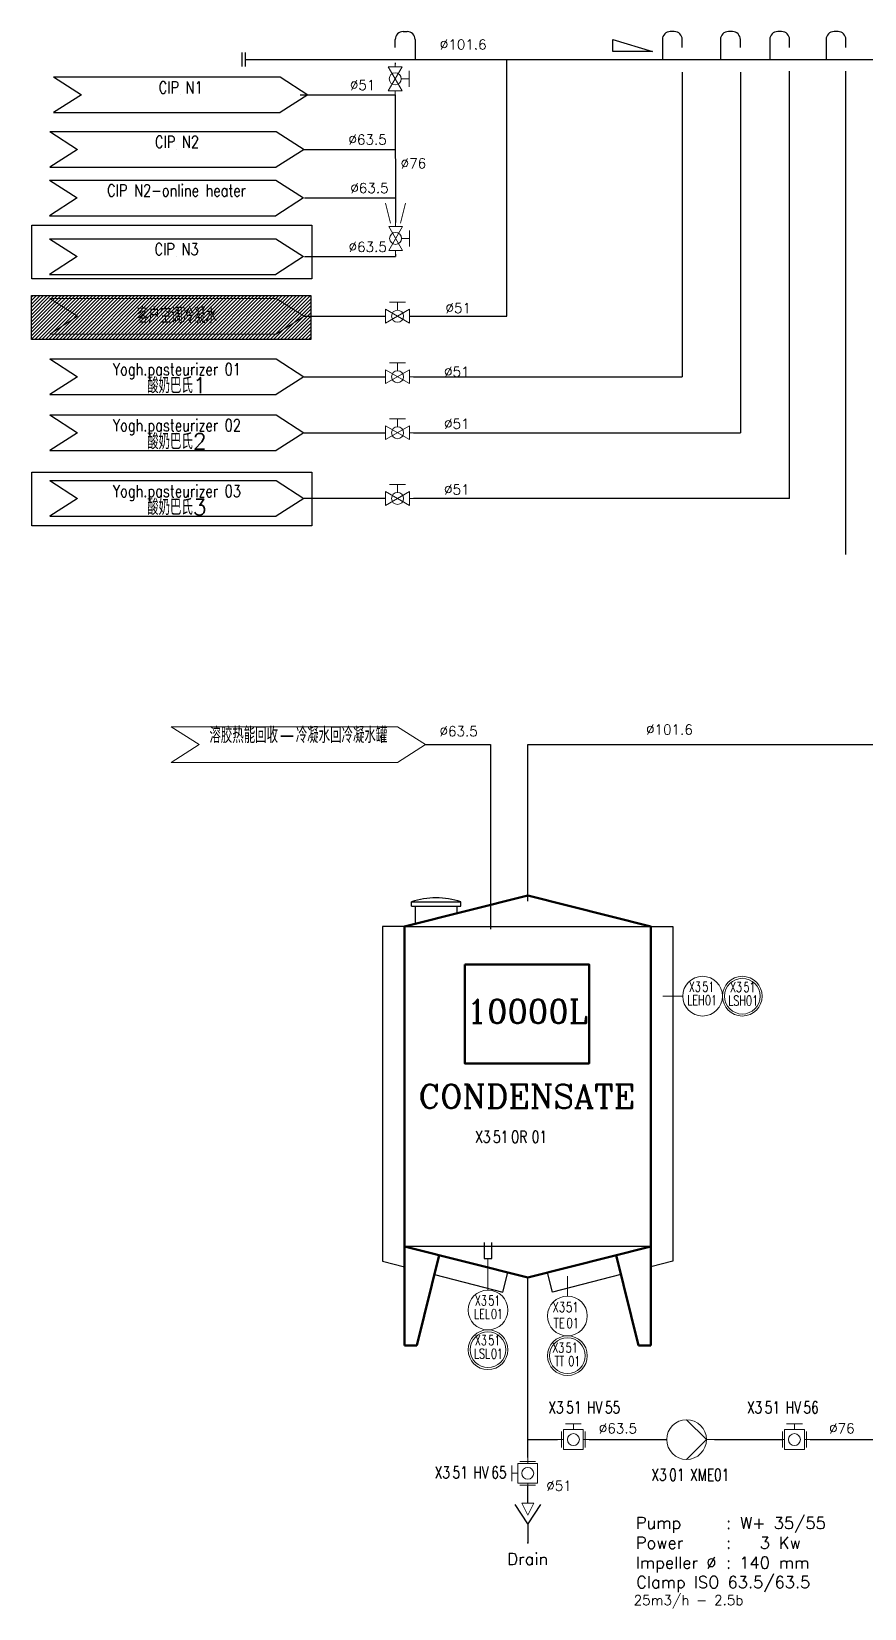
# Model space of a CAD drawing. Header units: inches. Extents: x 12135 to 13221, y 17278 to 18154.
# Drawn here: x 12203.3 to 12413, y 17281.7 to 17678.7 of the extents above; entities that cross this region are included whole.
import ezdxf
from ezdxf.enums import TextEntityAlignment as Align

# ---------------------------------------------------------------- set-up
doc = ezdxf.new("R2010")
doc.units = ezdxf.units.IN
doc.header["$MEASUREMENT"] = 0
for name, color, linetype in [('20 Pipe Steam Industrial', 231, 'Continuous'), ('MATERIEL-DIVERS', 7, 'Continuous'), ('PHASE I', 8, 'Continuous'), ('POMPES-PROCESS', 7, 'Continuous'), ('Process water', 5, 'Continuous'), ('REPERES', 7, 'Continuous'), ('Steam pipe', 231, 'Continuous'), ('TANK', 7, 'Continuous'), ('techn-data', 7, 'Continuous'), ('TEXTES', 7, 'Continuous'), ('TUYAUTERIE-EGOUT', 32, 'Continuous'), ('TXT_FR', 7, 'Continuous'), ('VANNES', 7, 'Continuous'), ('客户提供', 3, 'Continuous')]:
    doc.layers.add(name, color=color, linetype=linetype)
for name, color, linetype, lineweight in [('31 Equipment', 7, 'Continuous', 9), ('33 Instruments Labels', 7, 'Continuous', 9), ('43 TXT English', 7, 'Continuous', 9)]:
    doc.layers.add(name, color=color, linetype=linetype, lineweight=lineweight)
doc.layers.get('REPERES').off()
doc.styles.add('ROMANC', font='romanc')
doc.styles.add('ROMANS', font='ROMANS.SHX')
doc.styles.get("Standard").update_dxf_attribs({"font": 'arial.ttf'})
doc.styles.add('USER1', font='TXT.SHX', dxfattribs={"bigfont": 'gbcbig.shx'})

# ---------------------------------------------------------------- blocks, each defined once
blk = doc.blocks.new('PENTE-G')
at = {"layer": 'MATERIEL-DIVERS'}
blk.add_lwpolyline([(-5, 2), (5, 2), (5, 5), (-5, 2)], dxfattribs=at)
blk = doc.blocks.new('TANK (2)')
at = {"layer": 'TANK', "lineweight": 50}
for p, q in [((35.26, 7.5), (5.33, 0)), ((35.26, 7.5), (65.2, 0)), ((5.33, -77.75), (5.33, 0)), ((65.2, 0), (65.2, -77.75)), ((5.33, -77.75), (5.33, -101.73)), ((35.26, -85.25), (5.33, -77.75)), ((8.37, -101.73), (13.77, -79.86)), ((35.26, -85.25), (65.2, -77.75)), ((62.15, -101.73), (56.75, -79.86)), ((65.2, -77.75), (65.2, -101.73)), ((5.33, -101.73), (8.37, -101.73)), ((65.2, -101.73), (62.15, -101.73))]:
    blk.add_line(p, q, dxfattribs=at)
at = {"layer": 'TANK'}
for p, q in [((7.02, 4.96), (7.02, 5.96)), ((7.02, 5.96), (19.02, 5.96)), ((7.02, 4.96), (19.02, 4.96)), ((8.02, 0.68), (8.02, 4.96)), ((18.02, 4.96), (18.02, 3.18)), ((19.02, 4.96), (19.02, 5.96)), ((5.33, 0), (0, 0)), ((0, 0), (0, -81.29)), ((5.33, 0), (65.2, 0)), ((65.2, 0), (70.52, 0)), ((70.52, 0), (70.52, -81.29)), ((65.2, -77.75), (5.33, -77.75)), ((0, -81.29), (5.33, -82.66)), ((29.25, -88.77), (30.44, -84.04)), ((41.27, -88.77), (40.09, -84.04)), ((70.52, -81.29), (65.2, -82.66)), ((12.62, -84.52), (29.25, -88.77)), ((57.9, -84.52), (41.27, -88.77))]:
    blk.add_line(p, q, dxfattribs=at)
at = {"layer": 'TANK', "lineweight": 50}
blk.add_lwpolyline([(19.96, -9.21), (50.15, -9.21), (50.15, -33.26), (19.96, -33.26)], close=True, dxfattribs=at)
at = {"layer": 'TANK'}
blk.add_arc((13.02, -11.54), 18.5, 71.0754, 108.9246, dxfattribs=at)
at = {"layer": 'TANK', "color": 7, "extrusion": (-2.36156e-06, 1, 0)}
blk.add_point((35.26, 7.5), dxfattribs=at)
at = {"layer": 'TANK', "flags": 1}
for tag, p in [('///', (33.74, 30.38)), ('///', (33.74, 28.08)), ('///', (33.74, 25.51)), ('COMMENTS', (27.8, 22.8)), ('SUPPLIER', (28.15, 19.91)), ('SIZE', (32.05, 17.42)), ('DESCRIPTION', (26.14, 14.78)), ('TARGETNO.', (27.86, 11.93))]:
    blk.add_attdef(tag, p, '', height=2, dxfattribs=at)
blk = doc.blocks.new('EGOUT')
at = {"color": 7}
for p, q in [((-3.2, 9.61), (0, 4.81)), ((0, 4.81), (3.2, 9.61)), ((0, 4.81), (0, 0))]:
    blk.add_line(p, q, dxfattribs=at)
at = {"color": 7, "extrusion": (0, -1, 0)}
blk.add_point((0, 0), dxfattribs=at)
at = {"layer": 'POMPES-PROCESS', "style": 'ROMANS'}
blk.add_attdef('EGOUT', text='', height=3, dxfattribs=at).set_placement((0, -4), align=Align.MIDDLE)
blk = doc.blocks.new('APV-SIGN-ARW-FLOW-1')
at = {"layer": '31 Equipment'}
for p, q in [((-1.5, -1.5), (-1.5, 1.5)), ((-1.5, 1.5), (1.5, 0)), ((1.5, 0), (-1.5, -1.5))]:
    blk.add_line(p, q, dxfattribs=at)
blk = doc.blocks.new('APV-PMP-GEN-CENTR-1')
at = {"layer": '31 Equipment', "ltscale": 38}
for p, q in [((5, 0), (0, 5)), ((-5, 0), (-7, 0)), ((5, 0), (0, -5)), ((5, 0), (7, 0))]:
    blk.add_line(p, q, dxfattribs=at)
blk.add_circle((0, 0), 5, dxfattribs=at)
blk = doc.blocks.new('APV-INS-M-L-LE1')
at = {"layer": '31 Equipment', "color": 7}
blk.add_line((0, -5), (0, -10), dxfattribs=at)
blk.add_circle((0, 0), 5, dxfattribs=at)
blk = doc.blocks.new('APV-INS-F-L-LS')
at = {"layer": '31 Equipment'}
for radius in [5, 4.5]:
    blk.add_circle((0, 0), radius, dxfattribs=at)
at = {"layer": '33 Instruments Labels', "style": 'ROMANS', "width": 0.8}
blk.add_attdef('LS?', text='', height=3, dxfattribs=at).set_placement((0, 0), align=Align.MIDDLE)
blk = doc.blocks.new('APV-INS-M-L-LE2')
at = {"layer": '31 Equipment', "color": 7}
blk.add_line((5, 0), (13, 0), dxfattribs=at)
at = {"layer": '31 Equipment', "lineweight": 25}
blk.add_lwpolyline([(17, 1), (13, 1), (13, 0), (13, -1), (17, -1)], dxfattribs=at)
at = {"layer": '31 Equipment', "color": 7}
blk.add_circle((0, 0), 5, dxfattribs=at)
at = {"layer": '33 Instruments Labels', "style": 'ROMANS', "width": 0.8}
blk.add_attdef('LE?', text='', height=3, dxfattribs=at).set_placement((0, 0), align=Align.MIDDLE)
blk = doc.blocks.new('APV-INS-M-L-TE')
at = {"layer": '31 Equipment', "color": 7}
blk.add_line((0, -5), (0, -10), dxfattribs=at)
blk.add_circle((0, 0), 5, dxfattribs=at)
at = {"layer": '33 Instruments Labels', "style": 'ROMANS', "width": 0.8, "flags": 8}
blk.add_attdef('TE', text='', height=3, dxfattribs=at).set_placement((0, 0), align=Align.MIDDLE)
blk = doc.blocks.new('APV-INS-F-L-TT')
at = {"layer": '31 Equipment'}
for radius in [5, 4.5]:
    blk.add_circle((0, 0), radius, dxfattribs=at)
blk = doc.blocks.new('REPINS2')
at = {"layer": 'TEXTES', "style": 'ROMANS', "width": 0.7}
for tag, p in [('ZONE', (-3.35, 0.8)), ('SOUSZONE', (0.05, 0.8)), ('NUM', (0.7, -2.6))]:
    blk.add_attdef(tag, p, '', height=2.5, dxfattribs=at)
blk.add_attdef('ELEMENT', text='', height=2.5, dxfattribs=at).set_placement((-1.56, -2.59), align=Align.CENTER)
blk = doc.blocks.new('REPINS')
at = {"layer": 'TEXTES', "style": 'ROMANS', "width": 0.75}
for tag, p in [('ZONE', (-3.3, 1)), ('SOUSZONE', (0.1, 1)), ('NUM', (0.2, -3))]:
    blk.add_attdef(tag, p, '', height=2.5, dxfattribs=at)
blk.add_attdef('ELEMENT', text='', height=2.5, dxfattribs=at).set_placement((-0.2, -3), align=Align.RIGHT)
blk = doc.blocks.new('REPNORM')
at = {"layer": 'TEXTES', "style": 'ROMANS', "width": 0.75}
for tag, p in [('ZONE', (-9.75, -1.25)), ('SOUSZONE', (-5.25, -1.25)), ('ELEMENT', (0, -1.25)), ('NUM', (4.5, -1.25))]:
    blk.add_attdef(tag, p, '', height=3, dxfattribs=at)
blk = doc.blocks.new('TEXT-PUMP_caract_ANGLAIS')
at = {"layer": 'techn-data', "style": 'ROMANS'}
for s, p in [('Pump', (-22, 9)), ('Power', (-22, 4)), ('Kw', (14, 4)), ('Impeller %%C', (-22, -1)), ('mm', (14, -1))]:
    blk.add_text(s, height=3, dxfattribs=at).set_placement(p)
for p in [(2, 9), (2, 4), (2, -1)]:
    blk.add_text(':', height=3, dxfattribs=at).set_placement(p, align=Align.RIGHT)
blk.add_attdef('Type', (4.23, 9), '', height=3, dxfattribs=at)
for tag, p in [('Pui', (11.76, 4)), ('Dia', (11.76, -1))]:
    blk.add_attdef(tag, text='', height=3, dxfattribs=at).set_placement(p, align=Align.RIGHT)
blk = doc.blocks.new('APV-SIGN-ARW-DWG-1')
at = {"layer": '31 Equipment'}
for p, q in [((-32, 4.49), (25, 4.49)), ((-32, 4.49), (-25, 0)), ((25, 4.49), (32, 0)), ((-25, 0), (-32, -4.49)), ((32, 0), (25, -4.49)), ((-32, -4.49), (25, -4.49))]:
    blk.add_line(p, q, dxfattribs=at)
at = {"layer": '31 Equipment', "style": 'ROMANS', "width": 0.8}
for tag, p in [('TEXT1', (0, 0.37)), ('TEXT2', (0, -3.63))]:
    blk.add_attdef(tag, text='', height=3, dxfattribs=at).set_placement(p, align=Align.CENTER)
blk = doc.blocks.new('APV-VLVM-BFLY-SVS-1')
at = {"layer": '31 Equipment', "ltscale": 38}
for p, q in [((-2, 4), (2, 4)), ((0, 2.5), (0, 4)), ((-2.5, 0), (-4, 0)), ((2.5, 2.5), (-2.5, 2.5)), ((-2.5, 2.5), (-2.5, -2.5)), ((2.5, -2.5), (2.5, 2.5)), ((2.5, 0), (4, 0)), ((-2.5, -2.5), (2.5, -2.5))]:
    blk.add_line(p, q, dxfattribs=at)
at = {"layer": '31 Equipment'}
for p, q in [((-3, 2), (-3, -2)), ((3, -2), (3, 2))]:
    blk.add_line(p, q, dxfattribs=at)
at = {"layer": '31 Equipment', "ltscale": 38}
blk.add_circle((0, 0), 1.5, dxfattribs=at)
blk = doc.blocks.new('VERS2')
at = {"color": 7}
for p, q in [((-25, 4.49), (-32, 0)), ((32, 4.49), (-25, 4.49)), ((32, 4.49), (25, 0)), ((-32, 0), (-25, -4.49)), ((25, 0), (32, -4.49)), ((32, -4.49), (-25, -4.49))]:
    blk.add_line(p, q, dxfattribs=at)
at = {"layer": 'MATERIEL-DIVERS'}
blk.add_line((0, 0), (0, 0), dxfattribs=at)
at = {"color": 7, "style": 'ROMANS', "width": 0.8}
for tag, p in [('VERS', (0, 0.37)), ('DEST', (0, -3.63))]:
    blk.add_attdef(tag, text='', height=3, dxfattribs=at).set_placement(p, align=Align.CENTER)
blk = doc.blocks.new('APV-VLVM-BALL-KHV+MF-1')
at = {"layer": '31 Equipment', "ltscale": 38}
for p, q in [((-3, 0), (-4, 0)), ((3, 0), (4, 0))]:
    blk.add_line(p, q, dxfattribs=at)
at = {"layer": '31 Equipment'}
for p, q in [((-3, 1.734), (-3, -1.734)), ((-3, -1.734), (3, 1.734)), ((3, -1.734), (-3, 1.734)), ((-2, 3.5), (2, 3.5)), ((0, 1.5), (0, 3.5)), ((3, 1.734), (3, -1.734))]:
    blk.add_line(p, q, dxfattribs=at)
blk.add_circle((0, 0), 1.5, dxfattribs=at)
blk = doc.blocks.new('APV-FCE-GEN-REDCON-1')
at = {"layer": '31 Equipment', "color": 7}
for p, q in [((-2.5, 2.5), (2.5, 1.25)), ((2.5, 1.25), (2.5, 1.25)), ((2.5, -1.25), (-2.5, -2.5))]:
    blk.add_line(p, q, dxfattribs=at)

msp = doc.modelspace()

# ---------------------------------------------------------------- hatches: boundary and pattern name
at = {"layer": '客户提供', "linetype": 'ByBlock'}
h = msp.add_hatch(dxfattribs=at)
h.set_pattern_fill('ANSI31', color=256, scale=5)
h.set_pattern_definition([(45, (-102578.9247, -88454.38956), (-0.4419417382, 0.4419417382), [])])
h.paths.add_polyline_path([(12203.28, 17612.22), (12273.59, 17612.22), (12273.59, 17601.18), (12203.28, 17601.18)])

# ---------------------------------------------------------------- linework, layer by layer
at = {"layer": '20 Pipe Steam Industrial', "ltscale": 2}
for p, q in [((12256.21, 17673.47), (12256.21, 17669.95)), ((12257.06, 17673.47), (12257.06, 17669.95)), ((12257.06, 17671.71), (12604.25, 17671.71)), ((12318.88, 17499.19), (12318.88, 17452.68)), ((12328.21, 17461.14), (12328.21, 17499.19)), ((12328.21, 17459.72), (12328.21, 17499.19)), ((12328.21, 17319.68), (12328.21, 17365.18)), ((12328.21, 17324.18), (12335.71, 17324.18)), ((12343.71, 17324.18), (12363.21, 17324.18)), ((12375.21, 17324.18), (12392.37, 17324.18)), ((12399.37, 17324.18), (12435.01, 17324.18))]:
    msp.add_line(p, q, dxfattribs=at)
at = {"layer": '20 Pipe Steam Industrial'}
msp.add_line((12322.99, 17607.04, 0), (12322.99, 17671.71), dxfattribs=at)
for points in [[(12328.21, 17499.19), (12604.25, 17499.19), (12604.25, 17671.71)], [(12302.47, 17499.19), (12318.88, 17499.19)]]:
    msp.add_lwpolyline(points, dxfattribs=at)
at = {"layer": 'PHASE I', "linetype": 'ByBlock'}
for points in [[(12203.34, 17629.97), (12273.31, 17629.97), (12273.31, 17629.97), (12273.84, 17629.97), (12273.84, 17616.45), (12203.34, 17616.45)], [(12203.34, 17567.8), (12273.31, 17567.8), (12273.31, 17567.8), (12273.84, 17567.8), (12273.84, 17554.27), (12203.34, 17554.27)]]:
    msp.add_lwpolyline(points, close=True, dxfattribs=at)
at = {"layer": 'Steam pipe'}
for p, q in [((12296.84, 17678.71), (12297.84, 17678.71)), ((12365.11, 17678.71, 0), (12364.11, 17678.71, 0)), ((12379.75, 17678.71), (12378.75, 17678.71)), ((12392.15, 17678.71, 0), (12391.15, 17678.71, 0)), ((12406.34, 17678.71, 0), (12405.34, 17678.71, 0)), ((12294.84, 17674.71), (12294.84, 17676.71)), ((12299.84, 17676.71), (12299.84, 17671.71)), ((12362.11, 17676.71, 0), (12362.11, 17671.71, 0)), ((12367.11, 17674.71, 0), (12367.11, 17676.71, 0)), ((12376.75, 17676.71), (12376.75, 17671.71)), ((12381.75, 17674.71), (12381.75, 17676.71)), ((12389.15, 17676.71, 0), (12389.15, 17671.71, 0)), ((12394.15, 17674.71, 0), (12394.15, 17676.71, 0)), ((12403.34, 17676.71, 0), (12403.34, 17671.71, 0)), ((12408.34, 17674.71, 0), (12408.34, 17676.71, 0)), ((12294.84, 17670.81, 0), (12294.84, 17670.47, 0)), ((12367.11, 17668.46, 0), (12367.11, 17591.8, 0)), ((12381.75, 17668.46), (12381.75, 17577.7, 0)), ((12394.15, 17561.14, 0), (12394.15, 17668.71, 0)), ((12408.34, 17547.04, 0), (12408.34, 17668.71, 0)), ((12270.94, 17662.78, 0), (12294.84, 17662.78, 0)), ((12294.84, 17662.81, 0), (12294.94, 17630.62, 0)), ((12271.89, 17649.04, 0), (12294.84, 17649.04, 0)), ((12272, 17636.84, 0), (12294.94, 17636.84, 0)), ((12272, 17622.03, 0), (12294.94, 17622.03, 0)), ((12294.94, 17622.62, 0), (12294.94, 17622.03, 0)), ((12271.89, 17607.04, 0), (12292.43, 17607.04, 0)), ((12298.43, 17607.04, 0), (12322.99, 17607.04, 0)), ((12271.92, 17591.8, 0), (12292.43, 17591.8, 0)), ((12299.43, 17591.8, 0), (12367.11, 17591.8, 0)), ((12271.92, 17577.7, 0), (12292.43, 17577.7, 0)), ((12299.43, 17577.7, 0), (12381.75, 17577.7, 0)), ((12292.43, 17561.14, 0), (12271.92, 17561.14, 0)), ((12394.15, 17561.14, 0), (12299.43, 17561.14, 0))]:
    msp.add_line(p, q, dxfattribs=at)
for centre, start, end in [((12296.84, 17676.71), 90, 180), ((12297.84, 17676.71), 0, 90), ((12364.11, 17676.71, 0), 90, 180), ((12365.11, 17676.71, 0), 0, 90), ((12378.75, 17676.71), 90, 180), ((12379.75, 17676.71), 0, 90), ((12391.15, 17676.71, 0), 90, 180), ((12392.15, 17676.71, 0), 0, 90), ((12405.34, 17676.71, 0), 90, 180), ((12406.34, 17676.71, 0), 0, 90)]:
    msp.add_arc(centre, 2, start, end, dxfattribs=at)
at = {"layer": 'TUYAUTERIE-EGOUT'}
msp.add_line((12328.21, 17308.18), (12328.21, 17312.43), dxfattribs=at)
at = {"layer": '客户提供', "linetype": 'ByBlock'}
msp.add_lwpolyline([(12203.28, 17612.22), (12273.59, 17612.22), (12273.59, 17612.22), (12273.59, 17612.22), (12273.59, 17601.18), (12203.28, 17601.18)], close=True, dxfattribs=at)

# ---------------------------------------------------------------- block references
at = {"layer": '33 Instruments Labels'}
for name, p, rotation in [('APV-INS-M-L-LE1', (12372.25, 17435.82), 270), ('APV-INS-M-L-LE2', (12318.21, 17356.8), 90), ('APV-INS-M-L-TE', (12338.21, 17355.3), 180), ('APV-INS-F-L-LS', (12318.21, 17346.8), 270)]:
    msp.add_blockref(name, p, dxfattribs=dict(at, rotation=rotation))
for name, p in [('APV-INS-F-L-LS', (12382.25, 17435.82)), ('APV-INS-F-L-TT', (12338.21, 17345.3))]:
    msp.add_blockref(name, p, dxfattribs=at)
at = {"layer": '43 TXT English'}
msp.add_blockref('TEXT-PUMP_caract_ANGLAIS', (12377.43, 17292.68), dxfattribs=at).add_auto_attribs({'Dia': '140', 'Pui': '3', 'Type': 'W+ 35/55'})
at = {"layer": 'MATERIEL-DIVERS', "xscale": -1}
msp.add_blockref('PENTE-G', (12354.62, 17671.71), dxfattribs=at)
at = {"layer": 'MATERIEL-DIVERS'}
ref = msp.add_blockref('VERS2', (12240.84, 17662.78, 0), dxfattribs=dict(at, xscale=-1))
ref.add_attrib('VERS', 'CIP N1', dxfattribs={"layer": '0', "color": 7, "height": 3, "style": 'ROMANS', "width": 0.8}).set_placement((12240.84, 17663.15, 0), align=Align.CENTER)
ref = msp.add_blockref('VERS2', (12239.89, 17649.04, 0), dxfattribs=dict(at, xscale=-1))
ref.add_attrib('VERS', 'CIP N2', dxfattribs={"layer": '0', "color": 7, "height": 3, "style": 'ROMANS', "width": 0.8}).set_placement((12239.89, 17649.42, 0), align=Align.CENTER)
ref = msp.add_blockref('VERS2', (12239.79, 17636.84, 0), dxfattribs=dict(at, xscale=-1))
ref.add_attrib('VERS', 'CIP N2-online heater', dxfattribs={"layer": '0', "color": 7, "height": 3, "style": 'ROMANS', "width": 0.8}).set_placement((12239.79, 17637.21, 0), align=Align.CENTER)
at = {"layer": 'MATERIEL-DIVERS', "rotation": 270}
msp.add_blockref('APV-FCE-GEN-REDCON-1', (12294.94, 17633, 0), dxfattribs=at)
at = {"layer": 'MATERIEL-DIVERS'}
ref = msp.add_blockref('VERS2', (12239.79, 17622.03, 0), dxfattribs=dict(at, xscale=-1))
ref.add_attrib('VERS', 'CIP N3', dxfattribs={"layer": '0', "color": 7, "height": 3, "style": 'ROMANS', "width": 0.8}).set_placement((12239.79, 17622.4, 0), align=Align.CENTER)
ref = msp.add_blockref('APV-SIGN-ARW-DWG-1', (12239.89, 17607.04, 0), dxfattribs=at)
ref.add_attrib('TEXT1', '客户空调冷凝水', dxfattribs={"layer": '31 Equipment', "height": 4, "style": 'USER1'}).set_placement((12239.89, 17605.24, 0), align=Align.CENTER)
ref = msp.add_blockref('VERS2', (12239.86, 17591.8, 0), dxfattribs=dict(at, xscale=-1))
ref.add_attrib('VERS', 'Yogh.pasteurizer 01', dxfattribs={"layer": '0', "color": 7, "height": 3, "style": 'ROMANS', "width": 0.8}).set_placement((12239.86, 17592.17, 0), align=Align.CENTER)
ref = msp.add_blockref('APV-SIGN-ARW-DWG-1', (12239.86, 17591.8, 0), dxfattribs=at)
ref.add_attrib('TEXT1', '酸奶巴氏1', dxfattribs={"layer": '31 Equipment', "height": 4, "style": 'USER1'}).set_placement((12239.86, 17587.62, 0), align=Align.CENTER)
ref = msp.add_blockref('VERS2', (12239.86, 17577.7, 0), dxfattribs=dict(at, xscale=-1))
ref.add_attrib('VERS', 'Yogh.pasteurizer 02', dxfattribs={"layer": '0', "color": 7, "height": 3, "style": 'ROMANS', "width": 0.8}).set_placement((12239.86, 17578.07, 0), align=Align.CENTER)
ref = msp.add_blockref('APV-SIGN-ARW-DWG-1', (12239.86, 17577.7, 0), dxfattribs=at)
ref.add_attrib('TEXT1', '酸奶巴氏2', dxfattribs={"layer": '31 Equipment', "height": 4, "style": 'USER1'}).set_placement((12239.86, 17573.52, 0), align=Align.CENTER)
ref = msp.add_blockref('VERS2', (12239.86, 17561.14, 0), dxfattribs=dict(at, xscale=-1))
ref.add_attrib('VERS', 'Yogh.pasteurizer 03', dxfattribs={"layer": '0', "color": 7, "height": 3, "style": 'ROMANS', "width": 0.8}).set_placement((12239.86, 17561.51, 0), align=Align.CENTER)
ref = msp.add_blockref('APV-SIGN-ARW-DWG-1', (12239.86, 17561.14, 0), dxfattribs=at)
ref.add_attrib('TEXT1', '酸奶巴氏3', dxfattribs={"layer": '31 Equipment', "height": 4, "style": 'USER1'}).set_placement((12239.86, 17556.97, 0), align=Align.CENTER)
ref = msp.add_blockref('APV-SIGN-ARW-DWG-1', (12270.46, 17499.19), dxfattribs=at)
ref.add_attrib('TEXT1', '溶胶热能回收-冷凝水回冷凝水罐', dxfattribs={"layer": '31 Equipment', "height": 4, "style": 'USER1'}).set_placement((12270.46, 17499.56), align=Align.CENTER)
at = {"layer": 'MATERIEL-DIVERS', "xscale": -1, "rotation": 90}
msp.add_blockref('APV-SIGN-ARW-FLOW-1', (12328.21, 17306.68), dxfattribs=at)
at = {"layer": 'MATERIEL-DIVERS'}
ref = msp.add_blockref('EGOUT', (12328.21, 17298.18), dxfattribs=dict(at, xscale=-1))
ref.add_attrib('EGOUT', 'Drain', dxfattribs={"layer": 'POMPES-PROCESS', "height": 3, "style": 'ROMANS'}).set_placement((12328.21, 17294.18), align=Align.MIDDLE)
at = {"layer": 'Process water'}
msp.add_blockref('APV-PMP-GEN-CENTR-1', (12368.21, 17324.18), dxfattribs=at)
at = {"layer": 'REPERES'}
for name, p, values in [('REPINS2', (12372.15, 17436.15), {'ZONE': 'X3', 'SOUSZONE': '51', 'NUM': '01', 'ELEMENT': 'LEH'}), ('REPINS2', (12382.5, 17436.06), {'ZONE': 'X3', 'SOUSZONE': '51', 'NUM': '01', 'ELEMENT': 'LSH'}), ('REPINS2', (12318.26, 17357.14), {'ZONE': 'X3', 'SOUSZONE': '51', 'NUM': '01', 'ELEMENT': 'LEL'}), ('REPINS', (12337.75, 17355.27), {'ZONE': 'X3', 'SOUSZONE': '51', 'ELEMENT': 'TE', 'NUM': '01'}), ('REPINS2', (12318.26, 17347.14), {'ZONE': 'X3', 'SOUSZONE': '51', 'NUM': '01', 'ELEMENT': 'LSL'}), ('REPINS2', (12337.75, 17345.27), {'ZONE': 'X3', 'SOUSZONE': '51', 'NUM': '01', 'ELEMENT': 'TT'}), ('REPNORM', (12343.14, 17332.02), {'ZONE': 'X3', 'SOUSZONE': '51', 'ELEMENT': 'HV', 'NUM': '55'}), ('REPNORM', (12393.14, 17332.02), {'ZONE': 'X3', 'SOUSZONE': '51', 'ELEMENT': 'HV', 'NUM': '56'}), ('REPNORM', (12314.52, 17315.64), {'ZONE': 'X3', 'SOUSZONE': '51', 'ELEMENT': 'HV', 'NUM': '65'}), ('REPNORM', (12369.07, 17315.06), {'ZONE': 'X3', 'SOUSZONE': '01', 'ELEMENT': 'XME', 'NUM': ' 01'})]:
    msp.add_blockref(name, p, dxfattribs=at).add_auto_attribs(values)
ref = msp.add_blockref('REPNORM', (12324.73, 17400.15), dxfattribs=at)
ref.add_attrib('ZONE', 'X3', (12314.98, 17398.9), dxfattribs={"layer": 'TEXTES', "height": 3, "style": 'ROMANS', "width": 0.75})
ref.add_attrib('SOUSZONE', '51', (12319.48, 17398.9), dxfattribs={"layer": 'TEXTES', "height": 3, "style": 'ROMANS', "width": 0.75})
ref.add_attrib('ELEMENT', 'OR', (12323.99, 17398.9), dxfattribs={"layer": 'TEXTES', "height": 3, "style": 'ROMANS', "width": 0.75})
ref.add_attrib('NUM', '01', (12329.23, 17398.9), dxfattribs={"layer": 'TEXTES', "height": 3, "style": 'ROMANS', "width": 0.75})
at = {"layer": 'Steam pipe', "rotation": 270}
for p in [(12294.84, 17666.81, 0), (12294.94, 17626.62, 0)]:
    msp.add_blockref('APV-VLVM-BALL-KHV+MF-1', p, dxfattribs=at)
at = {"layer": 'Steam pipe'}
for p in [(12295.43, 17607.04, 0), (12295.43, 17591.8, 0), (12295.43, 17577.7, 0), (12295.43, 17561.14, 0)]:
    msp.add_blockref('APV-VLVM-BALL-KHV+MF-1', p, dxfattribs=at)
at = {"layer": 'TANK', "xscale": 1.036800000001675, "yscale": 1.036800000001675, "zscale": 1.036800000001675}
msp.add_blockref('TANK (2)', (12291.65, 17453.37), dxfattribs=at)
at = {"layer": 'VANNES'}
for p in [(12339.71, 17324.18), (12395.37, 17324.18)]:
    msp.add_blockref('APV-VLVM-BFLY-SVS-1', p, dxfattribs=at)
at = {"layer": 'VANNES', "rotation": 90}
msp.add_blockref('APV-VLVM-BFLY-SVS-1', (12328.21, 17315.68), dxfattribs=at)

# ---------------------------------------------------------------- texts
at = {"layer": 'techn-data', "style": 'ROMANS'}
msp.add_text('25m3/h - 2.5b', height=2.5, dxfattribs=at).set_placement((12354.89, 17282.49))
at = {"layer": 'techn-data', "char_height": 2.5, "attachment_point": 1, "style": 'ROMANS'}
for s, insert, width in [('%%C101.6', (12306.08, 17676.7, 0), 14.0814), ('%%C51', (12283.43, 17666.49, 0), 8.2503), ('%%C63.5', (12283.07, 17652.76, 0), 8.2503), ('%%C76', (12296.21, 17646.77, 0), 14.0814), ('%%C63.5', (12283.55, 17640.55, 0), 8.2503), ('%%C63.5', (12283.11, 17625.75, 0), 8.2503), ('%%C51', (12307.5, 17610.34, 0), 8.2503), ('%%C51', (12307.14, 17594.3, 0.01), 14.0814), ('%%C51', (12307.14, 17581.19, 0.01), 14.0814), ('%%C51', (12307.14, 17564.64, 0.01), 14.0814), ('%%C63.5', (12306, 17503.78, 0), 14.0814), ('%%C101.6', (12358.01, 17504.21, 0), 14.0814), ('%%C63.5', (12346.11, 17328.24, 0), 14.0814), ('%%C76', (12404.11, 17328.24, 0), 14.0814), ('%%C51', (12332.89, 17313.81, 0), 14.0814)]:
    msp.add_mtext(s, dxfattribs=dict(at, insert=insert, width=width))
at = {"layer": 'TXT_FR', "style": 'ROMANS'}
msp.add_text('Clamp ISO 63.5/63.5', height=3, dxfattribs=at).set_placement((12355.52, 17286.76))
at = {"layer": 'TXT_FR', "char_height": 6, "width": 112.5, "attachment_point": 5, "style": 'ROMANC'}
for s, insert in [('10000L', (12327.99, 17431.99)), ('CONDENSATE', (12327.99, 17410.61))]:
    msp.add_mtext(s, dxfattribs=dict(at, insert=insert))

doc.saveas('drawing.dxf')
